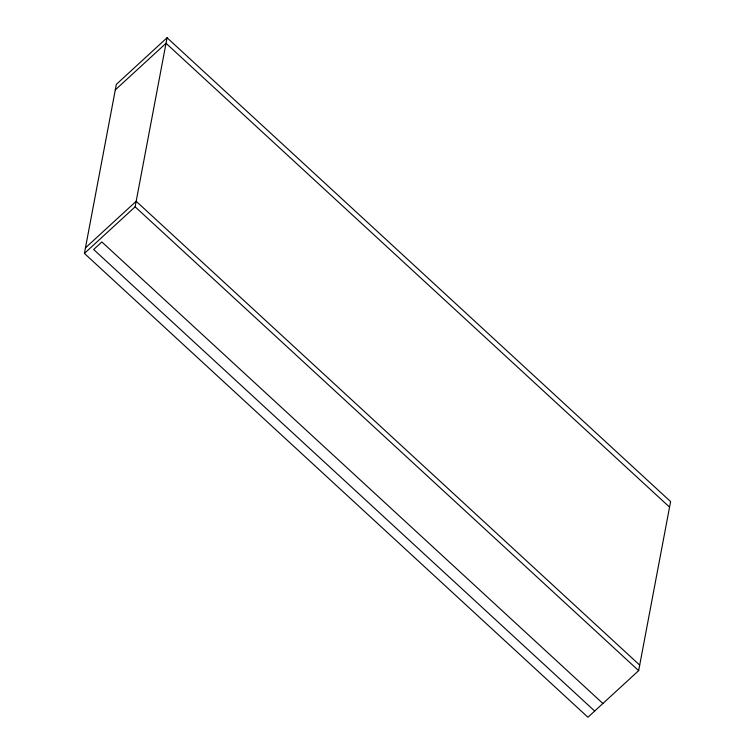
<?xml version="1.0" encoding="UTF-8"?>
<svg xmlns="http://www.w3.org/2000/svg" width="755" height="755" viewBox="0 0 755 755"><rect width="100%" height="100%" fill="white"/><g stroke="black" fill="none" stroke-linecap="round" stroke-linejoin="round"><path stroke-width="1.13" d="M84.4 253.416L116.346 84.352L167.072 37.75L670.6 501.584L638.654 670.648L587.928 717.25L84.4 253.416L135.126 206.813L167.072 37.75M115.298 89.892L166.024 43.29L669.553 507.124M85.447 247.876L136.174 201.274L639.702 665.108M135.126 206.813L638.654 670.648M602.905 703.49L101.868 241.959L93.658 249.499L594.685 711.04"/></g></svg>
